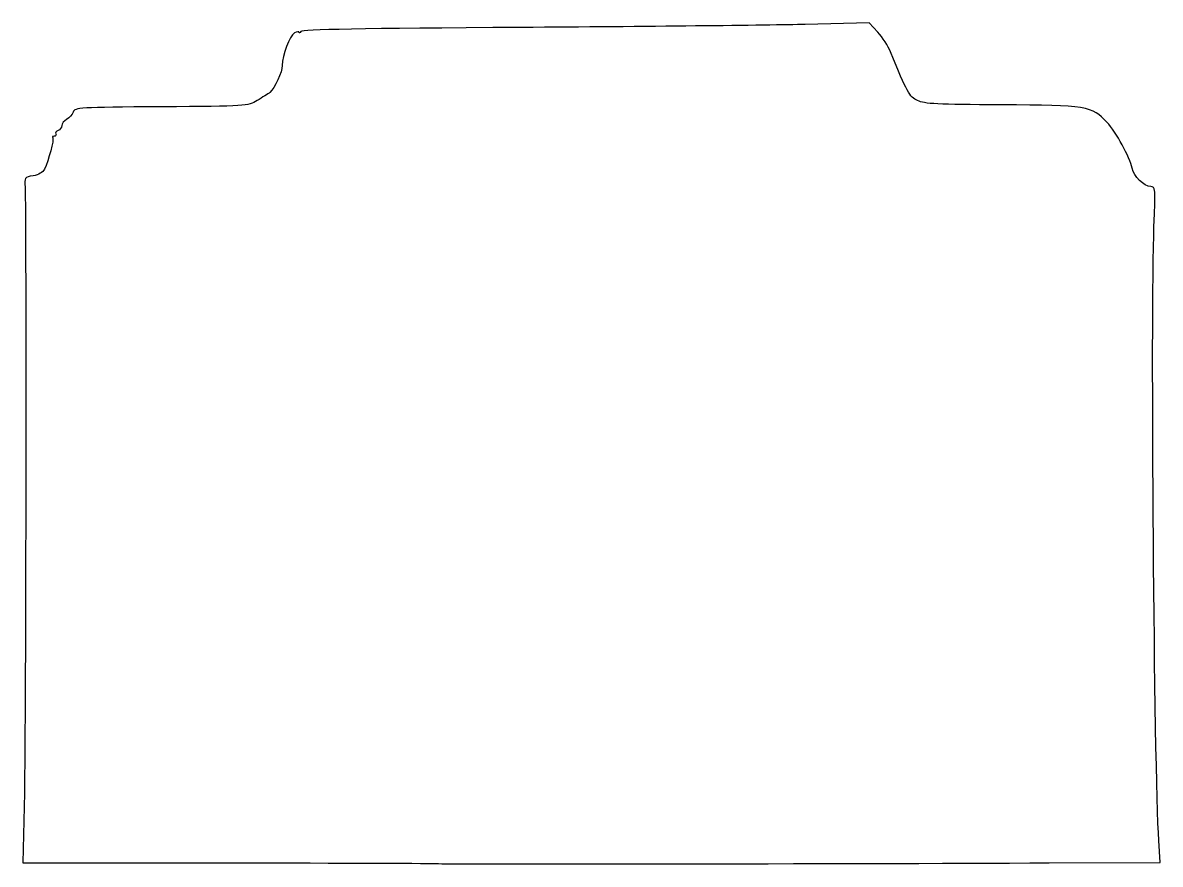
# Model space of a CAD drawing. Header units: centimetres. Extents: x -6.2 to 6.4, y -4.5 to 4.8.
import ezdxf

# ---------------------------------------------------------------- set-up
doc = ezdxf.new("R2010")
doc.units = ezdxf.units.CM
doc.header["$MEASUREMENT"] = 0
doc.layers.add('Layer 1', color=7, linetype='Continuous')

msp = doc.modelspace()

# ---------------------------------------------------------------- linework, layer by layer
at = {"layer": 'Layer 1'}
msp.add_open_spline([(-1.62432, -4.45228), (-1.62812, -4.44848), (-2.65871, -4.44507), (-3.91452, -4.4447), (-3.91452, -4.4447), (-3.91452, -4.4447), (-6.19782, -4.44403), (-6.19782, -4.44403), (-6.19782, -4.44403), (-6.19782, -4.44403), (-6.18025, -3.67061), (-6.18025, -3.67061), (-6.18025, -3.67061), (-6.164, -2.95534), (-6.15753, 2.7575), (-6.17268, 3.00831), (-6.17268, 3.00831), (-6.17926, 3.11715), (-6.17741, 3.11977), (-6.08304, 3.13571), (-6.08304, 3.13571), (-6.02095, 3.1462), (-5.97643, 3.17255), (-5.95786, 3.2098), (-5.95786, 3.2098), (-5.91232, 3.30118), (-5.84993, 3.53923), (-5.86704, 3.55635), (-5.86704, 3.55635), (-5.87558, 3.56489), (-5.86798, 3.57188), (-5.85014, 3.57188), (-5.85014, 3.57188), (-5.8323, 3.57188), (-5.8243, 3.58253), (-5.83235, 3.59556), (-5.83235, 3.59556), (-5.8404, 3.60859), (-5.8292, 3.62607), (-5.80745, 3.63442), (-5.80745, 3.63442), (-5.78571, 3.64276), (-5.76792, 3.6674), (-5.76792, 3.68918), (-5.76792, 3.68918), (-5.76792, 3.71095), (-5.74343, 3.74187), (-5.71351, 3.75788), (-5.71351, 3.75788), (-5.68358, 3.7739), (-5.65048, 3.81029), (-5.63996, 3.83875), (-5.63996, 3.83875), (-5.62151, 3.88862), (-5.58642, 3.89072), (-4.66911, 3.89689), (-4.66911, 3.89689), (-3.72417, 3.90325), (-3.71664, 3.90373), (-3.61156, 3.9653), (-3.61156, 3.9653), (-3.55335, 3.9994), (-3.48998, 4.04012), (-3.47072, 4.05579), (-3.47072, 4.05579), (-3.41516, 4.101), (-3.33375, 4.27764), (-3.33375, 4.35298), (-3.33375, 4.35298), (-3.33375, 4.46546), (-3.25151, 4.6828), (-3.19814, 4.71136), (-3.19814, 4.71136), (-3.17086, 4.72596), (-3.14836, 4.72855), (-3.14814, 4.71713), (-3.14814, 4.71713), (-3.14791, 4.7057), (-3.13898, 4.71001), (-3.12829, 4.7267), (-3.12829, 4.7267), (-3.11402, 4.74897), (-2.46508, 4.76106), (-0.68792, 4.77215), (-0.68792, 4.77215), (0.6436, 4.78046), (2.0504, 4.79547), (2.43831, 4.8055), (2.43831, 4.8055), (2.43831, 4.8055), (3.14361, 4.82375), (3.14361, 4.82375), (3.14361, 4.82375), (3.14361, 4.82375), (3.23861, 4.72036), (3.23861, 4.72036), (3.23861, 4.72036), (3.29086, 4.6635), (3.35448, 4.56544), (3.37998, 4.50244), (3.37998, 4.50244), (3.56107, 4.05517), (3.58683, 4.00885), (3.67894, 3.96499), (3.67894, 3.96499), (3.75705, 3.9278), (3.89017, 3.92106), (4.60369, 3.91817), (4.60369, 3.91817), (5.54454, 3.91436), (5.60313, 3.90473), (5.76898, 3.72657), (5.76898, 3.72657), (5.87012, 3.61792), (6.02161, 3.34039), (6.04601, 3.21905), (6.04601, 3.21905), (6.06416, 3.12882), (6.17851, 3.01625), (6.25202, 3.01625), (6.25202, 3.01625), (6.30368, 3.01625), (6.30461, 3.00471), (6.28776, 2.57307), (6.28776, 2.57307), (6.25032, 1.61387), (6.28981, -3.42971), (6.34077, -4.19738), (6.34077, -4.19738), (6.34077, -4.19738), (6.35683, -4.43923), (6.35683, -4.43923), (6.35683, -4.43923), (6.35683, -4.43923), (5.12972, -4.44459), (5.12972, -4.44459), (5.12972, -4.44459), (2.93306, -4.45418), (-1.61724, -4.45936), (-1.62432, -4.45228)], degree=3, knots=[0, 0, 0, 0, 0.02777778, 0.02777778, 0.02777778, 0.02777778, 0.05555556, 0.05555556, 0.05555556, 0.05555556, 0.08333333, 0.08333333, 0.08333333, 0.08333333, 0.11111111, 0.11111111, 0.11111111, 0.11111111, 0.13888889, 0.13888889, 0.13888889, 0.13888889, 0.16666667, 0.16666667, 0.16666667, 0.16666667, 0.19444444, 0.19444444, 0.19444444, 0.19444444, 0.22222222, 0.22222222, 0.22222222, 0.22222222, 0.25, 0.25, 0.25, 0.25, 0.27777778, 0.27777778, 0.27777778, 0.27777778, 0.30555556, 0.30555556, 0.30555556, 0.30555556, 0.33333333, 0.33333333, 0.33333333, 0.33333333, 0.36111111, 0.36111111, 0.36111111, 0.36111111, 0.38888889, 0.38888889, 0.38888889, 0.38888889, 0.41666667, 0.41666667, 0.41666667, 0.41666667, 0.44444444, 0.44444444, 0.44444444, 0.44444444, 0.47222222, 0.47222222, 0.47222222, 0.47222222, 0.5, 0.5, 0.5, 0.5, 0.52777778, 0.52777778, 0.52777778, 0.52777778, 0.55555556, 0.55555556, 0.55555556, 0.55555556, 0.58333333, 0.58333333, 0.58333333, 0.58333333, 0.61111111, 0.61111111, 0.61111111, 0.61111111, 0.63888889, 0.63888889, 0.63888889, 0.63888889, 0.66666667, 0.66666667, 0.66666667, 0.66666667, 0.69444444, 0.69444444, 0.69444444, 0.69444444, 0.72222222, 0.72222222, 0.72222222, 0.72222222, 0.75, 0.75, 0.75, 0.75, 0.77777778, 0.77777778, 0.77777778, 0.77777778, 0.80555556, 0.80555556, 0.80555556, 0.80555556, 0.83333333, 0.83333333, 0.83333333, 0.83333333, 0.86111111, 0.86111111, 0.86111111, 0.86111111, 0.88888889, 0.88888889, 0.88888889, 0.88888889, 0.91666667, 0.91666667, 0.91666667, 0.91666667, 0.94444444, 0.94444444, 0.94444444, 0.94444444, 1, 1, 1, 1], dxfattribs=at)

doc.saveas('drawing.dxf')
